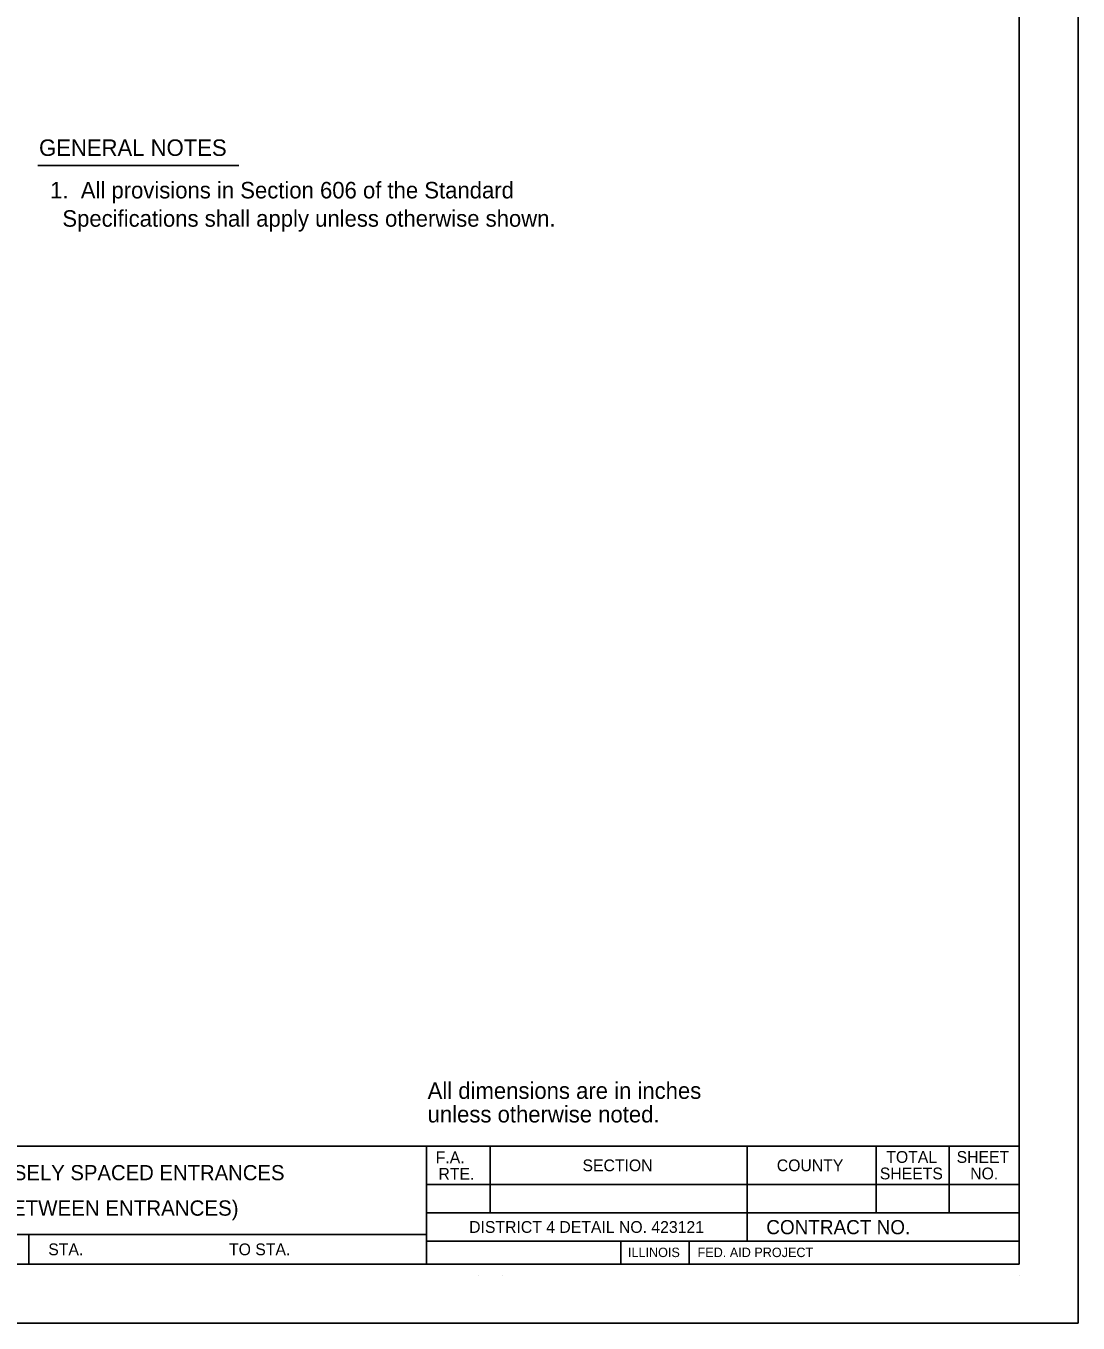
# Model space of a CAD drawing. Extents: x 0 to 2.83, y 0 to 1.83.
# Drawn here: x 2.09 to 2.833, y 0 to 0.917 of the extents above; entities that cross this region are included whole.
import ezdxf

# ---------------------------------------------------------------- set-up
doc = ezdxf.new("R2010")
doc.units = 0
for name, color, linetype in [('RD_Pr_Roadway_Notes', 7, 'Continuous'), ('SH_General_Details', 7, 'Continuous'), ('SH_Printer_Plotting_Border', 7, 'Continuous')]:
    doc.layers.add(name, color=color, linetype=linetype)

msp = doc.modelspace()

# ---------------------------------------------------------------- linework, layer by layer
at = {"layer": 'RD_Pr_Roadway_Notes'}
msp.add_line((2.09793, 0.81804), (2.24019, 0.81804), dxfattribs=at)
msp.add_line((2.09793, 0.81804), (2.24019, 0.81804), dxfattribs=at)
at = {"layer": 'SH_General_Details'}
for p, q in [((2.83333, 0), (2.83333, 1.83333)), ((0.16666, 0.125), (2.79166, 0.125)), ((2.37285, 0.125), (2.37285, 0.04167)), ((2.41786, 0.125), (2.41786, 0.0779)), ((2.59953, 0.125), (2.59953, 0.0579)), ((2.69053, 0.125), (2.69053, 0.0779)), ((2.74227, 0.125), (2.74227, 0.0779)), ((2.37285, 0.0979), (2.79166, 0.0979)), ((2.37285, 0.0779), (2.79166, 0.0779)), ((1.73118, 0.0625), (2.37285, 0.0625)), ((2.09166, 0.0625), (2.09166, 0.04167)), ((2.37285, 0.0579), (2.79166, 0.0579)), ((2.51012, 0.0579), (2.51012, 0.04167)), ((2.55845, 0.0579), (2.55845, 0.04167)), ((2.40953, 0.03333), (2.40953, 0.03333)), ((2.42619, 0.03333), (2.42619, 0.03333)), ((2.79166, 0.03333), (2.79166, 0.03333)), ((2.83333, 0), (-0.00001, 0))]:
    msp.add_line(p, q, dxfattribs=at)
msp.add_lwpolyline([(0.16666, 1.79167), (2.79166, 1.79167), (2.79166, 0.04167), (0.16666, 0.04167)], close=True, dxfattribs=at)
at = {"layer": 'SH_Printer_Plotting_Border'}
msp.add_lwpolyline([(-0.00001, 0), (2.83333, 0), (2.83333, 1.83333), (-0.00001, 1.83333)], close=True, dxfattribs=at)

# ---------------------------------------------------------------- texts
at = {"layer": 'RD_Pr_Roadway_Notes'}
for s, height, p in [('GENERAL NOTES ', 0.0116667, (2.09886, 0.82481)), ('GENERAL NOTES ', 0.0116667, (2.09886, 0.82481)), ('1.  All provisions in Section 606 of the Standard', 0.0116667, (2.10671, 0.79478)), ('  Specifications shall apply unless otherwise shown.', 0.0116667, (2.10671, 0.77478)), ('All dimensions are in inches ', 0.0116681, (2.37357, 0.15843)), ('unless otherwise noted.', 0.0116681, (2.37357, 0.14176))]:
    msp.add_text(s, height=height, dxfattribs=at).set_placement(p)
at = {"layer": 'SH_General_Details'}
for s, height, p in [('F.A.  ', 0.008333, (2.37928, 0.11291)), ('TOTAL', 0.008332, (2.69777, 0.11321)), ('SHEET', 0.008332, (2.7475, 0.11321)), ('URBAN ENTRANCES, SPECIAL DESIGN FOR CLOSELY SPACED ENTRANCES', 0.0107201, (1.74267, 0.10094)), ('SECTION', 0.008332, (2.48303, 0.10728)), ('COUNTY', 0.008332, (2.62037, 0.10728)), ('SHEETS', 0.008332, (2.69319, 0.10155)), ('NO.', 0.008332, (2.7571, 0.10155)), ('RTE.', 0.008333, (2.38121, 0.10125)), ('(WITHOUT PAVEMENT EDGE CURB BETWEEN ENTRANCES)', 0.0108333, (1.81977, 0.07587)), ('DISTRICT 4 DETAIL NO. 423121', 0.0083333, (2.40293, 0.06373)), ('CONTRACT NO.      ', 0.01, (2.61294, 0.06279)), ('STA.', 0.008333, (2.10541, 0.04792)), ('TO STA.', 0.008333, (2.23318, 0.04792)), ('ILLINOIS', 0.006667, (2.51518, 0.04662)), ('FED. AID PROJECT', 0.0066667, (2.56438, 0.04662))]:
    msp.add_text(s, height=height, dxfattribs=at).set_placement(p)

doc.saveas('drawing.dxf')
